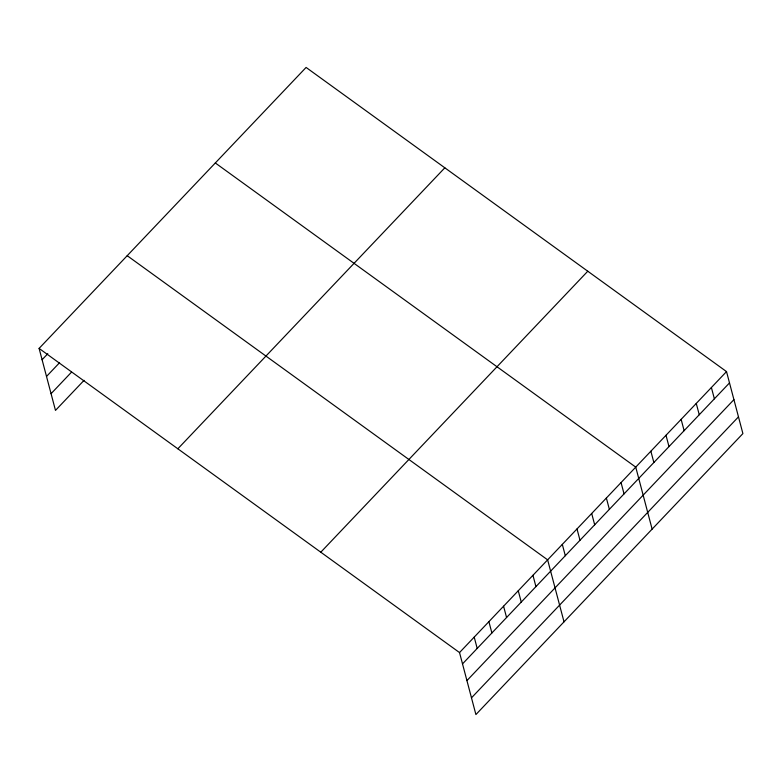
<?xml version="1.0" encoding="UTF-8"?>
<svg xmlns="http://www.w3.org/2000/svg" width="782" height="782" viewBox="0 0 782 782"><rect width="100%" height="100%" fill="white"/><g stroke="black" fill="none" stroke-linecap="round" stroke-linejoin="round"><path stroke-width="1.17" d="M39.1 348.41L306.094 67.438L726.517 371.597L742.9 433.59L475.906 714.562L459.523 652.569L39.1 348.41L55.483 410.403L84.036 380.355M42.091 359.73L47.8 353.718M46.509 376.445L59.559 362.711M51.065 393.678L71.455 372.212M177.837 448.79L444.831 167.807M320.786 552.2L587.781 271.227M459.523 652.569L726.517 371.597M462.514 663.889L729.508 382.906M466.932 680.604L733.927 399.631M471.487 697.837L738.482 416.865M215.314 162.969L635.746 467.128L652.12 529.121M127.212 255.694L547.635 559.853L564.018 621.837M711.395 387.52L714.377 398.83M696.263 403.444L699.255 414.753M681.132 419.357L684.123 430.677M666 435.281L668.991 446.59M650.868 451.204L653.86 462.514M621.055 482.582L624.046 493.892M606.373 498.036L609.364 509.346M591.691 513.491L594.682 524.8M577.008 528.945L579.99 540.254M562.317 544.399L565.308 555.709M532.953 575.308L535.934 586.617M518.261 590.762L521.252 602.072M503.579 606.206L506.57 617.526M488.897 621.661L491.888 632.98M474.215 637.115L477.196 648.434"/></g></svg>
